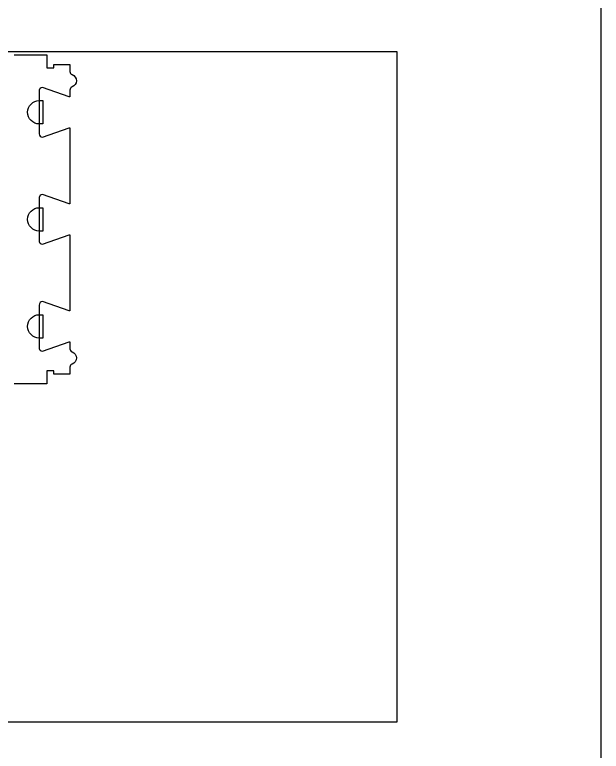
# Model space of a CAD drawing. Extents: x 0 to 4485, y 0 to 17041.
# Drawn here: x 2115 to 3183, y 10622 to 11963 of the extents above; entities that cross this region are included whole.
import ezdxf

# ---------------------------------------------------------------- set-up
doc = ezdxf.new("R2010")
doc.units = 0
for name, color, linetype in [('0_SHEET_SPRUCEPLY_2440X122', 1, 'CONTINUOUS'), ('4_ANYTOOL_CUTTHROUGH_OUTSI', 5, 'CONTINUOUS'), ('5_ANYTOOL_HALF_MILL_9MM_IN', 3, 'CONTINUOUS'), ('DONOTCUT', 7, 'CONTINUOUS')]:
    doc.layers.add(name, color=color, linetype=linetype)

msp = doc.modelspace()

# ---------------------------------------------------------------- linework, layer by layer
at = {"layer": '0_SHEET_SPRUCEPLY_2440X122'}
msp.add_lwpolyline([(371.7, 11895.6), (371.7, 10675.6), (2811.7, 10675.6), (2811.7, 11895.6)], close=True, dxfattribs=at)
at = {"layer": '4_ANYTOOL_CUTTHROUGH_OUTSI', "color": 5}
msp.add_lwpolyline([(2113.9, 11890.4), (2173.4, 11890.4), (2173.4, 11866.4), (2185.9, 11866.4), (2185.9, 11872.4), (2215.4, 11872.4), (2215.4, 11860), (2215.4, 11860, 0.317837), (2219.5, 11854.1, -0.317837), (2227.4, 11843, -0.317837), (2219.5, 11831.9, 0.317837), (2215.4, 11826), (2215.4, 11813.6, -0.061485), (2214, 11813.9), (2165.7, 11830.8), (2165.7, 11830.8), (2165.6, 11830.8), (2165.6, 11830.8, 0.198912), (2161.2, 11828.9), (2161.1, 11828.8), (2161, 11828.7), (2160.9, 11828.6), (2160.8, 11828.5), (2160.7, 11828.4), (2160.6, 11828.2), (2160.5, 11828.1), (2160.4, 11828), (2160.3, 11827.9), (2160.3, 11827.7), (2160.2, 11827.6), (2160.1, 11827.5), (2160, 11827.3), (2160, 11827.2), (2159.9, 11827.1), (2159.8, 11826.9), (2159.8, 11826.8), (2159.7, 11826.6), (2159.7, 11826.5), (2159.6, 11826.3), (2159.6, 11826.2), (2159.5, 11826), (2159.5, 11825.9), (2159.5, 11825.7), (2159.4, 11825.6), (2159.4, 11825.4), (2159.4, 11825.3), (2159.4, 11825.1), (2159.4, 11825), (2159.4, 11824.8), (2159.4, 11824.7), (2159.4, 11824.5), (2159.4, 11746.5, 0.414214), (2165.6, 11740.3), (2165.7, 11740.3), (2165.7, 11740.3), (2214, 11757.2), (2214, 11757.2, -0.061485), (2215.4, 11757.4), (2215.4, 11618.7, -0.061485), (2214, 11619), (2165.7, 11635.9), (2165.7, 11635.9), (2165.6, 11635.9), (2165.6, 11635.9, 0.198912), (2161.2, 11634), (2161.1, 11633.9), (2161, 11633.8), (2160.9, 11633.7), (2160.8, 11633.6), (2160.7, 11633.5), (2160.6, 11633.3), (2160.5, 11633.2), (2160.4, 11633.1), (2160.3, 11633), (2160.3, 11632.8), (2160.2, 11632.7), (2160.1, 11632.6), (2160, 11632.4), (2160, 11632.3), (2159.9, 11632.2), (2159.8, 11632), (2159.8, 11631.9), (2159.7, 11631.7), (2159.7, 11631.6), (2159.6, 11631.4), (2159.6, 11631.3), (2159.5, 11631.1), (2159.5, 11631), (2159.5, 11630.8), (2159.4, 11630.7), (2159.4, 11630.5), (2159.4, 11630.4), (2159.4, 11630.2), (2159.4, 11630.1), (2159.4, 11629.9), (2159.4, 11629.8), (2159.4, 11629.6), (2159.4, 11551.6), (2159.4, 11551.5), (2159.4, 11551.3), (2159.4, 11551.2), (2159.4, 11551), (2159.4, 11550.9), (2159.4, 11550.7), (2159.4, 11550.6), (2159.5, 11550.4), (2159.5, 11550.3), (2159.5, 11550.1), (2159.6, 11550), (2159.6, 11549.8), (2159.7, 11549.7), (2159.7, 11549.5), (2159.8, 11549.4), (2159.8, 11549.2), (2159.9, 11549.1), (2160, 11548.9), (2160, 11548.8), (2160.1, 11548.7), (2160.2, 11548.5), (2160.3, 11548.4), (2160.3, 11548.3), (2160.4, 11548.1), (2160.5, 11548), (2160.6, 11547.9), (2160.7, 11547.8), (2160.8, 11547.6), (2160.9, 11547.5), (2161, 11547.4), (2161.1, 11547.3), (2161.2, 11547.2, 0.198912), (2165.6, 11545.4), (2165.7, 11545.4), (2165.7, 11545.4), (2214, 11562.3), (2214, 11562.3, -0.061485), (2215.4, 11562.5), (2215.4, 11423.8, -0.061485), (2214, 11424.1), (2165.7, 11441), (2165.7, 11441), (2165.6, 11441), (2165.6, 11441, 0.414214), (2159.4, 11434.7), (2159.4, 11356.7), (2159.4, 11356.6), (2159.4, 11356.4), (2159.4, 11356.3), (2159.4, 11356.1), (2159.4, 11356), (2159.4, 11355.8), (2159.4, 11355.7), (2159.5, 11355.5), (2159.5, 11355.4), (2159.5, 11355.2), (2159.6, 11355.1), (2159.6, 11354.9), (2159.7, 11354.8), (2159.7, 11354.6), (2159.8, 11354.5), (2159.8, 11354.3), (2159.9, 11354.2), (2160, 11354), (2160, 11353.9), (2160.1, 11353.8), (2160.2, 11353.6), (2160.3, 11353.5), (2160.3, 11353.4), (2160.4, 11353.2), (2160.5, 11353.1), (2160.6, 11353), (2160.7, 11352.9), (2160.8, 11352.7), (2160.9, 11352.6), (2161, 11352.5), (2161.1, 11352.4), (2161.2, 11352.3, 0.198912), (2165.6, 11350.5), (2165.7, 11350.5), (2165.7, 11350.5), (2214, 11367.4), (2214, 11367.4, -0.061485), (2215.4, 11367.6), (2215.4, 11355.2, 0.317837), (2219.5, 11349.3, -0.707107), (2219.5, 11327.2, 0.317837), (2215.4, 11321.3), (2215.4, 11308.9), (2185.9, 11308.9), (2185.9, 11314.9), (2173.4, 11314.9), (2173.4, 11314.6), (2173.4, 11290.9), (2113.9, 11290.9)], format="xyb", dxfattribs=at)
at = {"layer": '5_ANYTOOL_HALF_MILL_9MM_IN'}
for points in [[(2159.6, 11764.3, -1), (2159.6, 11806.8), (2159.9, 11806.8), (2165.9, 11806.8), (2165.9, 11764.3), (2159.9, 11764.3), (2159.6, 11764.3)], [(2159.6, 11569.4, -1), (2159.6, 11611.9), (2159.9, 11611.9), (2165.9, 11611.9), (2165.9, 11569.4), (2159.9, 11569.4), (2159.6, 11569.4)], [(2159.6, 11374.5, -1), (2159.6, 11417), (2159.9, 11417), (2165.9, 11417), (2165.9, 11374.5), (2159.9, 11374.5), (2159.6, 11374.5)]]:
    msp.add_lwpolyline(points, format="xyb", close=True, dxfattribs=at)
at = {"layer": 'DONOTCUT'}
msp.add_lwpolyline([(0, 0), (3183.4, 0), (3183.4, 13863.5), (0, 13863.5)], close=True, dxfattribs=at)

doc.saveas('drawing.dxf')
